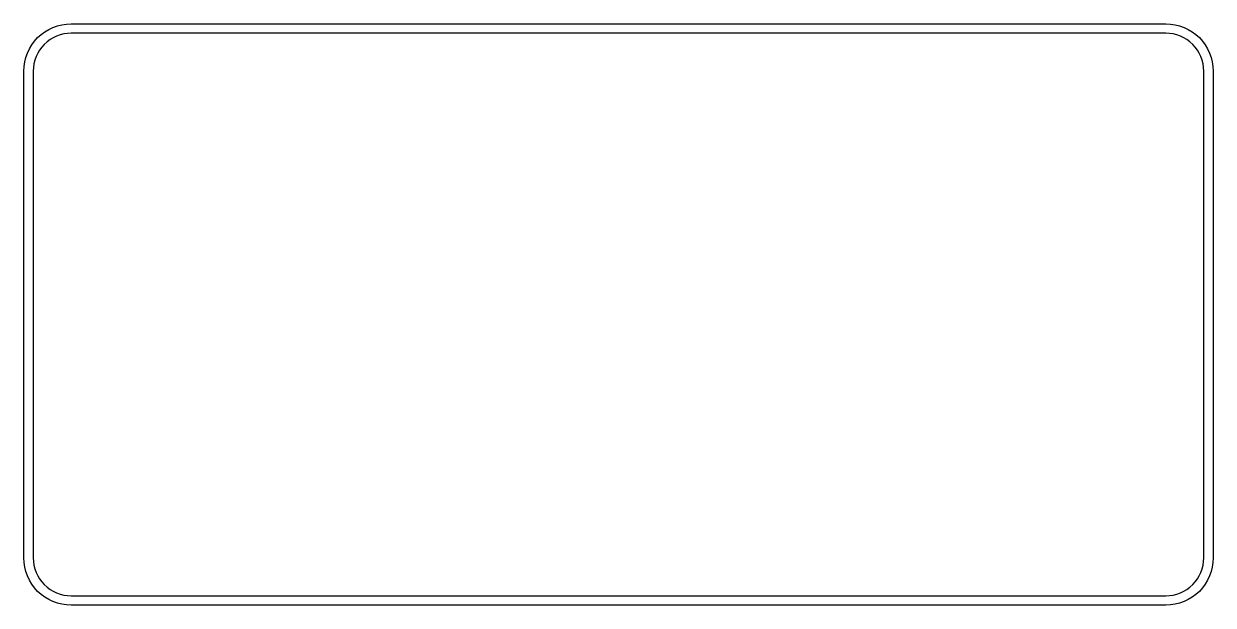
# Model space of a CAD drawing. Header units: millimetres. Extents: x 6 to 94, y 6 to 49.
import ezdxf

# ---------------------------------------------------------------- set-up
doc = ezdxf.new("R2010")
doc.units = ezdxf.units.MM

msp = doc.modelspace()

# ---------------------------------------------------------------- linework, layer by layer
for points in [[(9.5, 6), (9.157, 6.017), (8.817, 6.067), (8.484, 6.151), (8.161, 6.266), (7.85, 6.413), (7.556, 6.59), (7.28, 6.794), (7.025, 7.025), (6.794, 7.28), (6.59, 7.556), (6.413, 7.85), (6.266, 8.161), (6.151, 8.484), (6.067, 8.817), (6.017, 9.157), (6, 9.5), (6, 45.5), (6.017, 45.843), (6.067, 46.183), (6.151, 46.516), (6.266, 46.839), (6.413, 47.15), (6.59, 47.444), (6.794, 47.72), (7.025, 47.975), (7.28, 48.206), (7.556, 48.41), (7.85, 48.587), (8.161, 48.734), (8.484, 48.849), (8.817, 48.933), (9.157, 48.983), (9.5, 49), (90.5, 49), (90.843, 48.983), (91.183, 48.933), (91.516, 48.849), (91.839, 48.734), (92.15, 48.587), (92.444, 48.41), (92.72, 48.206), (92.975, 47.975), (93.206, 47.72), (93.41, 47.444), (93.587, 47.15), (93.734, 46.839), (93.849, 46.516), (93.933, 46.183), (93.983, 45.843), (94, 45.5), (94, 9.5), (93.983, 9.157), (93.933, 8.817), (93.849, 8.484), (93.734, 8.161), (93.587, 7.85), (93.41, 7.556), (93.206, 7.28), (92.975, 7.025), (92.72, 6.794), (92.444, 6.59), (92.15, 6.413), (91.839, 6.266), (91.516, 6.151), (91.183, 6.067), (90.843, 6.017), (90.5, 6), (9.5, 6)], [(90.774, 6.713), (91.046, 6.754), (91.313, 6.821), (91.572, 6.913), (91.82, 7.031), (92.056, 7.172), (92.276, 7.336), (92.48, 7.52), (92.664, 7.724), (92.828, 7.944), (92.969, 8.18), (93.087, 8.428), (93.179, 8.687), (93.246, 8.954), (93.287, 9.226), (93.3, 9.5), (93.3, 45.5), (93.287, 45.774), (93.246, 46.046), (93.179, 46.313), (93.087, 46.572), (92.969, 46.82), (92.828, 47.056), (92.664, 47.276), (92.48, 47.48), (92.276, 47.664), (92.056, 47.828), (91.82, 47.969), (91.572, 48.087), (91.313, 48.179), (91.046, 48.246), (90.774, 48.287), (90.5, 48.3), (9.5, 48.3), (9.226, 48.287), (8.954, 48.246), (8.687, 48.179), (8.428, 48.087), (8.18, 47.969), (7.944, 47.828), (7.724, 47.664), (7.52, 47.48), (7.336, 47.276), (7.172, 47.056), (7.031, 46.82), (6.913, 46.572), (6.821, 46.313), (6.754, 46.046), (6.713, 45.774), (6.7, 45.5), (6.7, 9.5), (6.713, 9.226), (6.754, 8.954), (6.821, 8.687), (6.913, 8.428), (7.031, 8.18), (7.172, 7.944), (7.336, 7.724), (7.52, 7.52), (7.724, 7.336), (7.944, 7.172), (8.18, 7.031), (8.428, 6.913), (8.687, 6.821), (8.954, 6.754), (9.226, 6.713), (9.5, 6.7), (90.5, 6.7), (90.774, 6.713)]]:
    msp.add_lwpolyline(points, close=True)

doc.saveas('drawing.dxf')
